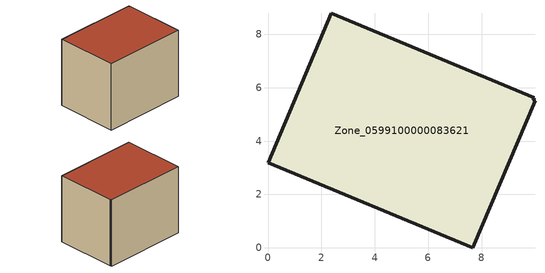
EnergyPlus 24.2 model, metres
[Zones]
Zone_0599100000083621
 floor ground (C_G): 9.96,5.62 9.93,5.53 10,5.5 7.68,0 0,3.18 2.37,8.79 z0
 wall outside (C_F): 9.96,5.62 2.37,8.79 0,3.18 7.68,0 10,5.5 9.93,5.53 9.96,5.62 z0:6.65
 roof outside (C_R): 9.93,5.53 9.96,5.62 2.37,8.79 0,3.18 7.68,0 10,5.5 z6.65
[BUILDING]
Pand.0599100000083621: North Axis=0; Terrain=City; Loads Convergence Tolerance Value=0.04; Temperature Convergence Tolerance Value=0.4; Solar Distribution=FullExterior; Maximum Number of Warmup Days=25; Minimum Number of Warmup Days=1
[Site:Location]
Rotterdam.The.Hague.AP_ZH_NLD Design_Conditions: Latitude=51.96; Longitude=4.45; Time Zone=1; Elevation=-4.5
[SITE:GROUNDTEMPERATURE:BUILDINGSURFACE]
18, 18, 18, 18, 18, 18, 18, 18, 18, 18, 18, 18
[MATERIAL] Thermal Absorptance=0.9; Solar Absorptance=0.7; Visible Absorptance=0.7
Name | Roughness | Thickness | Conductivity | Density | Specific Heat
G.TI.1946-1964 | MediumSmooth | 0.15 | 1 | 540 | 1210
F.TI.1946-1964 | Rough | 0.3 | 0.857143 | 1920 | 840
R.TI.1946-1964 | MediumRough | 0.2 | 0.277778 | 1500 | 1000
[CONSTRUCTION]
C_G: G.TI.1946-1964
C_F: F.TI.1946-1964
C_R: R.TI.1946-1964
[ZONE]
Zone_0599100000083621: Type=1; Multiplier=1; Ceiling Height=Autocalculate; Volume=Autocalculate; Floor Area=autocalculate; Part of Total Floor Area=Yes
[ZONEINFILTRATION:DESIGNFLOWRATE]
Infil_Zone_0599100000083621: Zone or ZoneList or Space or SpaceList=Zone_0599100000083621; Schedule=AlwaysOn; Design Flow Rate Calculation Method=Flow/Area; Flow Rate per Floor Area=0.003; Constant Term Coefficient=1; Temperature Term Coefficient=0; Velocity Term Coefficient=0; Velocity Squared Term Coefficient=0
[HVACTEMPLATE:ZONE:IDEALLOADSAIRSYSTEM]
Zone_0599100000083621: Maximum Heating Supply Air Temperature=50; Minimum Cooling Supply Air Temperature=13; Maximum Heating Supply Air Humidity Ratio=0.0156; Minimum Cooling Supply Air Humidity Ratio=0.0077; Heating Limit=NoLimit; Cooling Limit=NoLimit; Dehumidification Control Type=ConstantSensibleHeatRatio; Cooling Sensible Heat Ratio=0.7; Dehumidification Setpoint=60; Humidification Control Type=None; Humidification Setpoint=30; Outdoor Air Method=None; Outdoor Air Flow Rate per Person=0.00944; Outdoor Air Flow Rate per Zone Floor Area=0; Outdoor Air Flow Rate per Zone=0; Demand Controlled Ventilation Type=None; Outdoor Air Economizer Type=NoEconomizer; Heat Recovery Type=None; Sensible Heat Recovery Effectiveness=0.7; Latent Heat Recovery Effectiveness=0.65
[ZONECONTROL:THERMOSTAT]
ThermostatControl_Zone_0599100000083621: Zone or ZoneList=Zone_0599100000083621; Control Type Schedule=DualSetpointControlType; Control 1=Thermostat_Zone_0599100000083621; Temperature Difference Between Cutout And Setpoint=0
[THERMOSTATSETPOINT:DUALSETPOINT]
Thermostat_Zone_0599100000083621: Heating Setpoint Temperature Schedule=HeatingSetpoint_Zone_0599100000083621; Cooling Setpoint Temperature Schedule=CoolingSetpoint_Zone_0599100000083621
[SCHEDULE:COMPACT]
HeatingSetpoint_Zone_0599100000083621: Through: 12/31, For: AllDays, Until: 24:00, 21
CoolingSetpoint_Zone_0599100000083621: Through: 12/31, For: AllDays, Until: 24:00, 24
DualSetpointControlType: Through: 12/31, For: AllDays, Until: 24:00, 4
AlwaysOn: Through: 12/31, For: AllDays, Until: 24:00, 1
